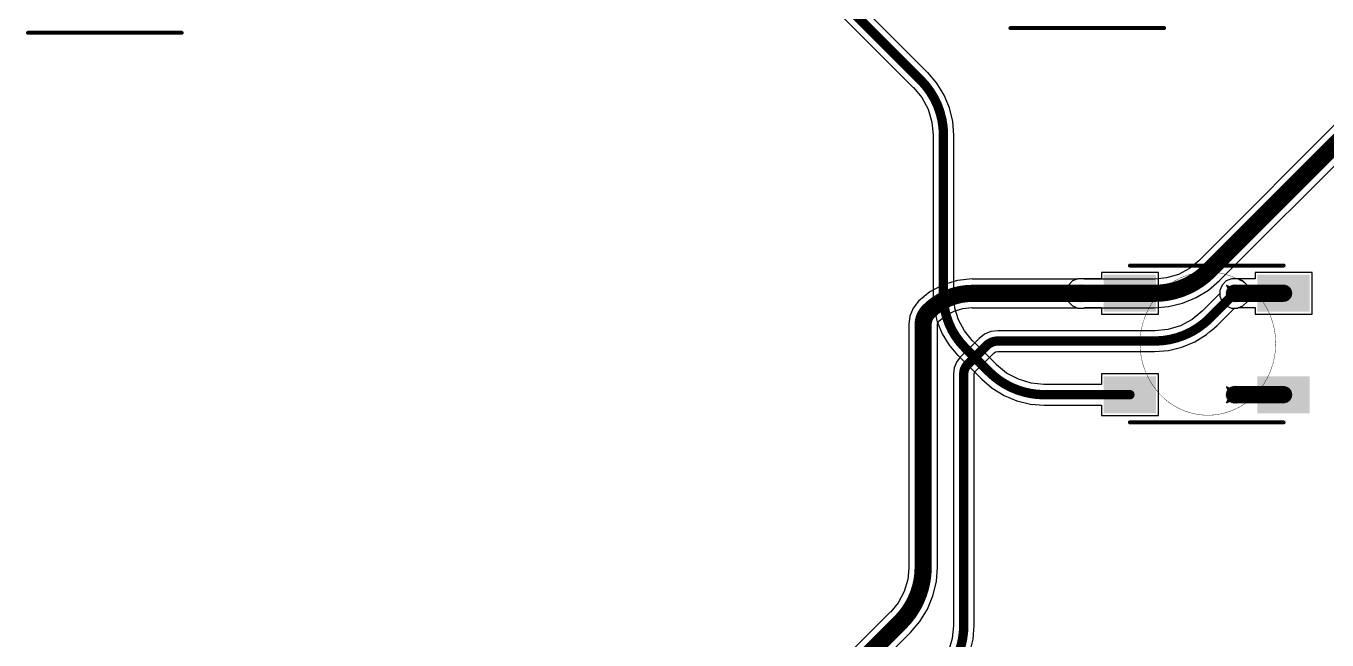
# Model space of a CAD drawing. Header units: inches. Extents: x -11 to 1110, y -7 to 455.
# Drawn here: x 305.34 to 347.65, y 284.23 to 304.2 of the extents above; entities that cross this region are included whole.
import ezdxf

# ---------------------------------------------------------------- set-up
doc = ezdxf.new("R2010")
doc.units = ezdxf.units.IN
for name, color, linetype in [('Bottom Layer', 5, 'Continuous'), ('Drill Drawing', 1, 'Continuous'), ('Mechanical 7', 56, 'Continuous'), ('Top Layer', 1, 'Continuous'), ('Top Overlay', 2, 'Continuous'), ('Top Paste', 8, 'Continuous'), ('Top Solder', 216, 'Continuous'), ('Via Holes', 16, 'Continuous')]:
    doc.layers.add(name, color=color, linetype=linetype)

msp = doc.modelspace()

# ---------------------------------------------------------------- hatches: boundary and pattern name
at = {"layer": 'Bottom Layer'}
h = msp.add_hatch(color=5, dxfattribs=at)
edge = h.paths.add_edge_path()
edge.add_arc((339.64556912, 295.5058098), 0.2999994, 0, 360)
h = msp.add_hatch(color=5, dxfattribs=at)
edge = h.paths.add_edge_path()
edge.add_arc((344.64556928, 295.5058098), 0.2999994, 0, 360)
h = msp.add_hatch(color=5, dxfattribs=at)
edge = h.paths.add_edge_path()
edge.add_arc((344.64556928, 292.20580878), 0.2999994, 0, 360)
at = {"layer": 'Top Layer'}
h = msp.add_hatch(color=1, dxfattribs=at)
edge = h.paths.add_edge_path()
edge.add_arc((339.64556912, 295.5058098), 0.2999994, 0, 360)
for points in [[(340.49119989, 296.0091997), (341.9911994299999, 296.0091997), (341.9911994299999, 295.0092017), (340.49119989, 295.0092017)], [(346.99119959, 295.0092017), (345.49120005, 295.0092017), (345.49120005, 296.0091997), (346.99119959, 296.0091997)], [(340.49119989, 292.70919868), (341.9911994299999, 292.70919868), (341.9911994299999, 291.70920068), (340.49119989, 291.70920068)], [(345.49120005, 292.70919868), (346.99119959, 292.70919868), (346.99119959, 291.70920068), (345.49120005, 291.70920068)]]:
    msp.add_hatch(color=1, dxfattribs=at).paths.add_polyline_path(points)
h = msp.add_hatch(color=1, dxfattribs=at)
edge = h.paths.add_edge_path()
edge.add_arc((344.64556928, 295.5058098), 0.2999994, 0, 360)
h = msp.add_hatch(color=1, dxfattribs=at)
edge = h.paths.add_edge_path()
edge.add_arc((344.64556928, 292.20580878), 0.2999994, 0, 360)
at = {"layer": 'Top Paste'}
for points in [[(340.49119989, 296.0091997), (341.9911994299999, 296.0091997), (341.9911994299999, 295.0092017), (340.49119989, 295.0092017)], [(346.99119959, 295.0092017), (345.49120005, 295.0092017), (345.49120005, 296.0091997), (346.99119959, 296.0091997)], [(340.49119989, 292.70919868), (341.9911994299999, 292.70919868), (341.9911994299999, 291.70920068), (340.49119989, 291.70920068)], [(345.49120005, 292.70919868), (346.99119959, 292.70919868), (346.99119959, 291.70920068), (345.49120005, 291.70920068)]]:
    msp.add_hatch(color=8, dxfattribs=at).paths.add_polyline_path(points)
at = {"layer": 'Top Solder'}
for points in [[(340.3895998899999, 296.1107997), (342.09279943, 296.1107997), (342.09279943, 294.9076017), (340.3895998899999, 294.9076017)], [(347.09279959, 294.9076017), (345.38960005, 294.9076017), (345.38960005, 296.1107997), (347.09279959, 296.1107997)], [(340.3895998899999, 292.81079868), (342.09279943, 292.81079868), (342.09279943, 291.60760068), (340.3895998899999, 291.60760068)], [(345.38960005, 292.81079868), (347.09279959, 292.81079868), (347.09279959, 291.60760068), (345.38960005, 291.60760068)]]:
    msp.add_hatch(color=216, dxfattribs=at).paths.add_polyline_path(points)
at = {"layer": 'Via Holes'}
h = msp.add_hatch(color=7, dxfattribs=at)
edge = h.paths.add_edge_path()
edge.add_arc((339.64556912, 295.5058098), 0.1499997, 0, 360)
h = msp.add_hatch(color=7, dxfattribs=at)
edge = h.paths.add_edge_path()
edge.add_arc((344.64556928, 295.5058098), 0.1499997, 0, 360)
h = msp.add_hatch(color=7, dxfattribs=at)
edge = h.paths.add_edge_path()
edge.add_arc((344.64556928, 292.20580878), 0.1499997, 0, 360)

# ---------------------------------------------------------------- linework, layer by layer
at = {"layer": 'Bottom Layer'}
for p, q in [((348.36770052, 301.45274482), (343.49433714, 296.5793789)), ((344.1535789, 295.92013714), (349.02694736, 300.79350306)), ((343.18355544, 296.31625776), (342.82393208, 296.1240331)), ((343.4823966, 296.5615099999999), (343.18355544, 296.31625776)), ((343.49433714, 296.5793789), (343.4823966, 296.5615099999999)), ((335.16581938, 295.78679984), (334.73857614, 295.55843352)), ((335.62940494, 295.92742694), (335.16581938, 295.78679984)), ((336.11151726, 295.9749097), (335.62940494, 295.92742694)), ((336.11151726, 295.9719658399999), (336.11151726, 295.9749097)), ((339.52241976, 295.9719658399999), (336.11151726, 295.9719658399999)), ((339.55052994, 295.9836092), (339.52241976, 295.9719658399999)), ((339.7406083, 295.9836092), (339.55052994, 295.9836092)), ((339.76871848, 295.9719658399999), (339.7406083, 295.9836092)), ((342.02790624, 295.9719658399999), (339.76871848, 295.9719658399999)), ((342.04899332, 295.9677723), (342.02790624, 295.9719658399999)), ((342.43371696, 296.00566402), (342.04899332, 295.9677723)), ((342.82393208, 296.1240331), (342.43371696, 296.00566402)), ((343.79506298, 295.61352612), (344.15379988, 295.91991616)), ((344.15379988, 295.91991616), (344.1535789, 295.92013714)), ((344.2405103999999, 295.77646204), (344.16776988, 295.60084898)), ((344.37491704, 295.91086868), (344.2405103999999, 295.77646204)), ((344.5505301, 295.9836092), (344.37491704, 295.91086868)), ((344.74060846, 295.9836092), (344.5505301, 295.9836092)), ((344.91622152, 295.91086868), (344.74060846, 295.9836092)), ((345.05062816, 295.77646204), (344.91622152, 295.91086868)), ((345.12336868, 295.60084898), (345.05062816, 295.77646204)), ((334.73857614, 295.55843352), (334.36409632, 295.25110368)), ((342.95695696, 295.18648862), (343.39281334, 295.36702674)), ((343.39281334, 295.36702674), (343.79506298, 295.61352612)), ((344.16776988, 295.5041334), (343.5998461999999, 294.93620972)), ((344.16776988, 295.60084898), (344.16776988, 295.5041334)), ((345.05062816, 295.2351575599999), (345.12336868, 295.41077062)), ((345.12336868, 295.41077062), (345.12336868, 295.60084898)), ((334.19543016, 295.0268674), (334.0881939, 294.7679778999999)), ((334.3660191, 295.2491809), (334.19543016, 295.0268674)), ((334.36409632, 295.25110368), (334.3660191, 295.2491809)), ((335.25613924, 294.78384782), (335.52232108, 294.92612592)), ((335.52232108, 294.92612592), (335.81114702, 295.01374068)), ((335.81114702, 295.01374068), (336.0991754, 295.0421074)), ((336.0991754, 295.0421074), (336.11151726, 295.03965376)), ((336.11151726, 295.03965376), (339.52241976, 295.03965376)), ((339.52241976, 295.03965376), (339.55052994, 295.0280104)), ((339.55052994, 295.0280104), (339.7406083, 295.0280104)), ((339.7406083, 295.0280104), (339.76871848, 295.03965376)), ((339.76871848, 295.03965376), (342.02790624, 295.03965376)), ((342.02790624, 295.03934134), (342.49822026, 295.07635676)), ((342.02790624, 295.03965376), (342.02790624, 295.03934134)), ((342.49822026, 295.07635676), (342.95695696, 295.18648862)), ((343.5998461999999, 294.93620972), (343.59146674, 294.9236672)), ((344.07597428, 294.4600918), (344.64389288, 295.0280104)), ((344.64389288, 295.0280104), (344.74060846, 295.0280104)), ((344.74060846, 295.0280104), (344.91622152, 295.10075092)), ((344.91622152, 295.10075092), (345.05062816, 295.2351575599999)), ((334.0881939, 294.7679778999999), (334.0516179, 294.4901527)), ((334.98170494, 294.50247678), (335.0149764, 294.5827992)), ((335.0149764, 294.5827992), (335.02542088, 294.58977912)), ((335.02542088, 294.58977912), (335.03240588, 294.60023376)), ((335.03240588, 294.60023376), (335.25613924, 294.78384782)), ((343.26840414, 294.65853946), (342.88671834, 294.45452412)), ((343.59146674, 294.9236672), (343.26840414, 294.65853946)), ((334.0516179, 294.4901527), (334.05184396, 294.4901527)), ((334.05184396, 294.4901527), (334.05184396, 286.59890356)), ((334.98415604, 294.4901527), (334.98170494, 294.50247678)), ((334.98415604, 286.59890356), (334.98415604, 294.4901527)), ((336.51439428, 294.1768056), (336.33672382, 294.04047618)), ((336.72129506, 294.26250774), (336.51439428, 294.1768056)), ((336.94332662, 294.29173806), (336.72129506, 294.26250774)), ((336.94332662, 294.2908693799999), (336.94332662, 294.29173806)), ((342.04185592, 294.2908693799999), (336.94332662, 294.2908693799999)), ((342.05664888, 294.28792806), (342.04185592, 294.2908693799999)), ((342.47256372, 294.32889064), (342.05664888, 294.28792806)), ((342.88671834, 294.45452412), (342.47256372, 294.32889064)), ((343.34892976, 293.92892446), (343.73413346, 294.16497936)), ((343.73413346, 294.16497936), (343.84550992, 294.2601049)), ((343.84550992, 294.2601049), (343.87758758, 294.2815374199999)), ((343.87758758, 294.2815374199999), (343.88687128, 294.29543122)), ((343.88687128, 294.29543122), (343.96889042, 294.3654818799999)), ((343.96889042, 294.3654818799999), (343.98396278, 294.37555298)), ((343.98396278, 294.37555298), (343.99626908, 294.38376734)), ((343.99626908, 294.38376734), (344.07767608, 294.45838746)), ((344.07767608, 294.45838746), (344.07597428, 294.4600918)), ((336.3373385, 294.0398615), (335.72646596, 293.42898896)), ((336.33672382, 294.04047618), (336.3373385, 294.0398615)), ((342.49224364, 293.65057094), (342.93153918, 293.75603682)), ((342.93153918, 293.75603682), (343.34892976, 293.92892446)), ((335.60467042, 293.27040152), (335.52814784, 293.08565462)), ((335.72640246, 293.42905246), (335.60467042, 293.27040152)), ((335.72646596, 293.42898896), (335.72640246, 293.42905246)), ((336.20245688, 292.95273388), (336.8134615, 293.5637385)), ((336.8134615, 293.5637385), (336.81540714, 293.56179286)), ((336.81540714, 293.56179286), (336.87409892, 293.60100792)), ((336.87409892, 293.60100792), (336.94332662, 293.61477726)), ((336.94332662, 293.61477726), (336.94332662, 293.61753062)), ((336.94332662, 293.61753062), (342.04185592, 293.61753062)), ((342.04185592, 293.61512524), (342.49224364, 293.65057094)), ((342.04185592, 293.61753062), (342.04185592, 293.61512524)), ((335.52814784, 293.08565462), (335.5020468, 292.8874)), ((335.5020468, 292.8874), (335.50213062, 292.8874)), ((335.50213062, 292.8874), (335.50213062, 284.71048214)), ((336.17518236, 292.88884272), (336.20133674, 292.95198458)), ((336.17546938, 292.8874), (336.17518236, 292.88884272)), ((336.17546938, 284.71048214), (336.17546938, 292.8874)), ((336.20133674, 292.95198458), (336.20245688, 292.95273388)), ((334.0560375, 286.57781648), (334.01814578, 286.19309284)), ((334.05184396, 286.59890356), (334.0560375, 286.57781648)), ((334.94745304, 286.12858954), (334.98446846, 286.59890356)), ((334.98446846, 286.59890356), (334.98415604, 286.59890356)), ((334.01814578, 286.19309284), (333.8997767, 285.80287772)), ((334.83732118, 285.66985284), (334.94745304, 286.12858954)), ((333.8997767, 285.80287772), (333.70755204, 285.44325436)), ((334.65678306, 285.23399646), (334.83732118, 285.66985284)), ((333.70755204, 285.44325436), (333.46230234, 285.1444157399999)), ((334.41028368, 284.83174682), (334.65678306, 285.23399646)), ((333.44442836, 285.13247266), (332.29293714, 283.9809789)), ((333.46230234, 285.1444157399999), (333.44442836, 285.13247266)), ((334.10389364, 284.47300992), (334.41028368, 284.83174682)), ((332.9521789, 283.32173714), (334.10367012, 284.47322582)), ((334.10367012, 284.47322582), (334.1036752, 284.47322836)), ((334.1036752, 284.47322836), (334.10389364, 284.47300992)), ((335.50507194, 284.69568918), (335.46410936, 284.27977434)), ((335.50213062, 284.71048214), (335.50507194, 284.69568918)), ((336.14242906, 284.26009442), (336.17787476, 284.71048214)), ((336.17787476, 284.71048214), (336.17546938, 284.71048214)), ((335.46410936, 284.27977434), (335.33847588, 283.86561972)), ((336.03696318, 283.82079888), (336.14242906, 284.26009442))]:
    msp.add_line(p, q, dxfattribs=at)
for points in [[(343.82395802, 296.2497580199999, 0.5588, 0.5588, 0), (348.69732648, 301.12312648, 0.5588, 0.5588, 0)], [(343.82395802, 296.2497580199999, 0.5588, 0.5588, -0.198912367379658), (342.02790624, 295.5058098, 0.5588, 0.5588, 0)], [(334.6958, 294.9194, 0.5588, 0.5588, -0.198912367379658), (336.11151726, 295.5058098, 0.5588, 0.5588, 0)], [(336.11151726, 295.5058098, 0.5588, 0.5588, 0), (339.64556912, 295.5058098, 0.5588, 0.5588, 0)], [(339.64556912, 295.5058098, 0.5588, 0.5588, 0), (342.02790624, 295.5058098, 0.5588, 0.5588, 0)], [(344.64387256, 295.50750398, 0.5588, 0.5588, 0), (344.64556928, 295.5092007, 0.5588, 0.5588, 0)], [(343.8379077, 294.69814822, 0.3048, 0.3048, 0), (344.64556928, 295.5058098, 0.3048, 0.3048, 0)], [(334.518, 294.4901527, 0.5588, 0.5588, -0.198912367379658), (334.6958, 294.9194, 0.5588, 0.5588, 0)], [(334.518, 286.59890356, 0.5588, 0.5588, 0), (334.518, 294.4901527, 0.5588, 0.5588, 0)], [(343.63952608, 294.51959892, 0.3048, 0.3048, -0.1717266868593431), (342.04185592, 293.9542, 0.3048, 0.3048, 0)], [(343.7582025, 294.62183392, 0.3048, 0.3048, -0.01542111636843188), (343.63952608, 294.51959892, 0.3048, 0.3048, 0)], [(343.8379077, 294.69814822, 0.3048, 0.3048, -0.01086220972971262), (343.7582025, 294.62183392, 0.3048, 0.3048, 0)], [(336.5753999999999, 293.8018, 0.3048, 0.3048, -0.198912367379658), (336.94332662, 293.9542, 0.3048, 0.3048, 0)], [(336.94332662, 293.9542, 0.3048, 0.3048, 0), (342.04185592, 293.9542, 0.3048, 0.3048, 0)], [(335.96452238, 293.19092238, 0.3048, 0.3048, 0), (336.5753999999999, 293.8018, 0.3048, 0.3048, 0)], [(335.8388, 292.8874, 0.3048, 0.3048, -0.1988034903074048), (335.96439538, 293.19079538, 0.3048, 0.3048, 0)], [(335.96439538, 293.19079538, 0.3048, 0.3048, -0.0001047353673570495), (335.96452238, 293.19092492, 0.3048, 0.3048, 0)], [(335.96439538, 293.19079538, 0.3048, 0.3048, 0), (335.96452238, 293.19092238, 0.3048, 0.3048, 0)], [(335.8388, 284.71048214, 0.3048, 0.3048, 0), (335.8388, 292.8874, 0.3048, 0.3048, 0)], [(334.518, 286.59890356, 0.5588, 0.5588, -0.198912367379658), (333.77405178, 284.80285178, 0.5588, 0.5588, 0)], [(332.62255802, 283.65135802, 0.5588, 0.5588, 0), (333.77405178, 284.80285178, 0.5588, 0.5588, 0)], [(335.8388, 284.71048214, 0.3048, 0.3048, -0.1340971605113977), (335.48619974, 283.41940522, 0.3048, 0.3048, 0)]]:
    msp.add_lwpolyline(points, format="xyseb", dxfattribs=at)
for points in [[(343.68425802, 296.2497580199999, 0.2794, 0.2794, 1), (343.96365802, 296.2497580199999, 0.2794, 0.2794, 1)], [(343.68425802, 296.2497580199999, 0.2794, 0.2794, 1), (343.96365802, 296.2497580199999, 0.2794, 0.2794, 1)], [(335.97181726, 295.5058098, 0.2794, 0.2794, 1), (336.25121726, 295.5058098, 0.2794, 0.2794, 1)], [(335.97181726, 295.5058098, 0.2794, 0.2794, 1), (336.25121726, 295.5058098, 0.2794, 0.2794, 1)], [(339.50586912, 295.5058098, 0.2794, 0.2794, 1), (339.78526912, 295.5058098, 0.2794, 0.2794, 1)], [(339.50586912, 295.5058098, 0.2794, 0.2794, 1), (339.78526912, 295.5058098, 0.2794, 0.2794, 1)], [(341.88820624, 295.5058098, 0.2794, 0.2794, 1), (342.16760624, 295.5058098, 0.2794, 0.2794, 1)], [(341.88820624, 295.5058098, 0.2794, 0.2794, 1), (342.16760624, 295.5058098, 0.2794, 0.2794, 1)], [(344.50417256, 295.50750398, 0.2794, 0.2794, 1), (344.78357256, 295.50750398, 0.2794, 0.2794, 1)], [(344.50586928, 295.5092007, 0.2794, 0.2794, 1), (344.78526928, 295.5092007, 0.2794, 0.2794, 1)], [(344.56936928, 295.5058098, 0.1524, 0.1524, 1), (344.7217692799999, 295.5058098, 0.1524, 0.1524, 1)], [(334.5561, 294.9194, 0.2794, 0.2794, 1), (334.8355, 294.9194, 0.2794, 0.2794, 1)], [(334.5561, 294.9194, 0.2794, 0.2794, 1), (334.8355, 294.9194, 0.2794, 0.2794, 1)], [(334.3783, 294.4901527, 0.2794, 0.2794, 1), (334.6577, 294.4901527, 0.2794, 0.2794, 1)], [(334.3783, 294.4901527, 0.2794, 0.2794, 1), (334.6577, 294.4901527, 0.2794, 0.2794, 1)], [(343.56332608, 294.51959892, 0.1524, 0.1524, 1), (343.71572608, 294.51959892, 0.1524, 0.1524, 1)], [(343.56332608, 294.51959892, 0.1524, 0.1524, 1), (343.71572608, 294.51959892, 0.1524, 0.1524, 1)], [(343.6820025, 294.62183392, 0.1524, 0.1524, 1), (343.8344025, 294.62183392, 0.1524, 0.1524, 1)], [(343.6820025, 294.62183392, 0.1524, 0.1524, 1), (343.8344025, 294.62183392, 0.1524, 0.1524, 1)], [(343.7617077, 294.69814822, 0.1524, 0.1524, 1), (343.9141077, 294.69814822, 0.1524, 0.1524, 1)], [(343.7617077, 294.69814822, 0.1524, 0.1524, 1), (343.9141077, 294.69814822, 0.1524, 0.1524, 1)], [(336.86712662, 293.9542, 0.1524, 0.1524, 1), (337.01952662, 293.9542, 0.1524, 0.1524, 1)], [(336.86712662, 293.9542, 0.1524, 0.1524, 1), (337.01952662, 293.9542, 0.1524, 0.1524, 1)], [(341.96565592, 293.9542, 0.1524, 0.1524, 1), (342.11805592, 293.9542, 0.1524, 0.1524, 1)], [(341.96565592, 293.9542, 0.1524, 0.1524, 1), (342.11805592, 293.9542, 0.1524, 0.1524, 1)], [(336.4992, 293.8018, 0.1524, 0.1524, 1), (336.6516, 293.8018, 0.1524, 0.1524, 1)], [(336.4992, 293.8018, 0.1524, 0.1524, 1), (336.6516, 293.8018, 0.1524, 0.1524, 1)], [(335.88819538, 293.19079538, 0.1524, 0.1524, 1), (336.04059538, 293.19079538, 0.1524, 0.1524, 1)], [(335.88819538, 293.19079538, 0.1524, 0.1524, 1), (336.04059538, 293.19079538, 0.1524, 0.1524, 1)], [(335.88819538, 293.19079538, 0.1524, 0.1524, 1), (336.04059538, 293.19079538, 0.1524, 0.1524, 1)], [(335.88832238, 293.19092492, 0.1524, 0.1524, 1), (336.04072238, 293.19092492, 0.1524, 0.1524, 1)], [(335.88832238, 293.19092238, 0.1524, 0.1524, 1), (336.04072238, 293.19092238, 0.1524, 0.1524, 1)], [(335.88832238, 293.19092238, 0.1524, 0.1524, 1), (336.04072238, 293.19092238, 0.1524, 0.1524, 1)], [(335.7626, 292.8874, 0.1524, 0.1524, 1), (335.915, 292.8874, 0.1524, 0.1524, 1)], [(335.7626, 292.8874, 0.1524, 0.1524, 1), (335.915, 292.8874, 0.1524, 0.1524, 1)], [(334.3783, 286.59890356, 0.2794, 0.2794, 1), (334.6577, 286.59890356, 0.2794, 0.2794, 1)], [(334.3783, 286.59890356, 0.2794, 0.2794, 1), (334.6577, 286.59890356, 0.2794, 0.2794, 1)], [(333.63435178, 284.80285178, 0.2794, 0.2794, 1), (333.91375178, 284.80285178, 0.2794, 0.2794, 1)], [(333.63435178, 284.80285178, 0.2794, 0.2794, 1), (333.91375178, 284.80285178, 0.2794, 0.2794, 1)], [(335.7626, 284.71048214, 0.1524, 0.1524, 1), (335.915, 284.71048214, 0.1524, 0.1524, 1)], [(335.7626, 284.71048214, 0.1524, 0.1524, 1), (335.915, 284.71048214, 0.1524, 0.1524, 1)]]:
    msp.add_lwpolyline(points, format="xyseb", close=True, dxfattribs=at)
at = {"layer": 'Drill Drawing'}
for points in [[(339.39156912, 295.7598098, 0.0508, 0.0508, 0), (339.64556912, 295.6328098, 0.0508, 0.0508, 0)], [(339.39156912, 295.7598098, 0.0508, 0.0508, 0), (339.51856912, 295.5058098, 0.0508, 0.0508, 0)], [(339.64556912, 295.6328098, 0.0508, 0.0508, 0), (339.89956912, 295.7598098, 0.0508, 0.0508, 0)], [(339.77256912, 295.5058098, 0.0508, 0.0508, 0), (339.89956912, 295.7598098, 0.0508, 0.0508, 0)], [(344.3915692799999, 295.7598098, 0.0508, 0.0508, 0), (344.64556928, 295.6328098, 0.0508, 0.0508, 0)], [(344.3915692799999, 295.7598098, 0.0508, 0.0508, 0), (344.51856928, 295.5058098, 0.0508, 0.0508, 0)], [(344.64556928, 295.6328098, 0.0508, 0.0508, 0), (344.89956928, 295.7598098, 0.0508, 0.0508, 0)], [(344.77256928, 295.5058098, 0.0508, 0.0508, 0), (344.89956928, 295.7598098, 0.0508, 0.0508, 0)], [(339.39156912, 295.2518098, 0.0508, 0.0508, 0), (339.51856912, 295.5058098, 0.0508, 0.0508, 0)], [(339.39156912, 295.2518098, 0.0508, 0.0508, 0), (339.64556912, 295.3788098, 0.0508, 0.0508, 0)], [(339.64556912, 295.3788098, 0.0508, 0.0508, 0), (339.89956912, 295.2518098, 0.0508, 0.0508, 0)], [(339.77256912, 295.5058098, 0.0508, 0.0508, 0), (339.89956912, 295.2518098, 0.0508, 0.0508, 0)], [(344.3915692799999, 295.2518098, 0.0508, 0.0508, 0), (344.51856928, 295.5058098, 0.0508, 0.0508, 0)], [(344.3915692799999, 295.2518098, 0.0508, 0.0508, 0), (344.64556928, 295.3788098, 0.0508, 0.0508, 0)], [(344.64556928, 295.3788098, 0.0508, 0.0508, 0), (344.89956928, 295.2518098, 0.0508, 0.0508, 0)], [(344.77256928, 295.5058098, 0.0508, 0.0508, 0), (344.89956928, 295.2518098, 0.0508, 0.0508, 0)], [(344.3915692799999, 292.4598087799999, 0.0508, 0.0508, 0), (344.64556928, 292.33280878, 0.0508, 0.0508, 0)], [(344.3915692799999, 292.4598087799999, 0.0508, 0.0508, 0), (344.51856928, 292.20580878, 0.0508, 0.0508, 0)], [(344.64556928, 292.33280878, 0.0508, 0.0508, 0), (344.89956928, 292.4598087799999, 0.0508, 0.0508, 0)], [(344.77256928, 292.20580878, 0.0508, 0.0508, 0), (344.89956928, 292.4598087799999, 0.0508, 0.0508, 0)], [(344.3915692799999, 291.95180878, 0.0508, 0.0508, 0), (344.51856928, 292.20580878, 0.0508, 0.0508, 0)], [(344.3915692799999, 291.95180878, 0.0508, 0.0508, 0), (344.64556928, 292.07880878, 0.0508, 0.0508, 0)], [(344.64556928, 292.07880878, 0.0508, 0.0508, 0), (344.89956928, 291.95180878, 0.0508, 0.0508, 0)], [(344.77256928, 292.20580878, 0.0508, 0.0508, 0), (344.89956928, 291.95180878, 0.0508, 0.0508, 0)]]:
    msp.add_lwpolyline(points, format="xyseb", dxfattribs=at)
for points in [[(339.37886912, 295.7598098, 0.0254, 0.0254, 1), (339.40426912, 295.7598098, 0.0254, 0.0254, 1)], [(339.37886912, 295.7598098, 0.0254, 0.0254, 1), (339.40426912, 295.7598098, 0.0254, 0.0254, 1)], [(339.88686912, 295.7598098, 0.0254, 0.0254, 1), (339.91226912, 295.7598098, 0.0254, 0.0254, 1)], [(339.88686912, 295.7598098, 0.0254, 0.0254, 1), (339.91226912, 295.7598098, 0.0254, 0.0254, 1)], [(344.37886928, 295.7598098, 0.0254, 0.0254, 1), (344.40426928, 295.7598098, 0.0254, 0.0254, 1)], [(344.37886928, 295.7598098, 0.0254, 0.0254, 1), (344.40426928, 295.7598098, 0.0254, 0.0254, 1)], [(344.88686928, 295.7598098, 0.0254, 0.0254, 1), (344.91226928, 295.7598098, 0.0254, 0.0254, 1)], [(344.88686928, 295.7598098, 0.0254, 0.0254, 1), (344.91226928, 295.7598098, 0.0254, 0.0254, 1)], [(339.50586912, 295.5058098, 0.0254, 0.0254, 1), (339.53126912, 295.5058098, 0.0254, 0.0254, 1)], [(339.50586912, 295.5058098, 0.0254, 0.0254, 1), (339.53126912, 295.5058098, 0.0254, 0.0254, 1)], [(339.63286912, 295.6328098, 0.0254, 0.0254, 1), (339.65826912, 295.6328098, 0.0254, 0.0254, 1)], [(339.63286912, 295.6328098, 0.0254, 0.0254, 1), (339.65826912, 295.6328098, 0.0254, 0.0254, 1)], [(339.63286912, 295.3788098, 0.0254, 0.0254, 1), (339.65826912, 295.3788098, 0.0254, 0.0254, 1)], [(339.63286912, 295.3788098, 0.0254, 0.0254, 1), (339.65826912, 295.3788098, 0.0254, 0.0254, 1)], [(339.75986912, 295.5058098, 0.0254, 0.0254, 1), (339.78526912, 295.5058098, 0.0254, 0.0254, 1)], [(339.75986912, 295.5058098, 0.0254, 0.0254, 1), (339.78526912, 295.5058098, 0.0254, 0.0254, 1)], [(344.50586928, 295.5058098, 0.0254, 0.0254, 1), (344.53126928, 295.5058098, 0.0254, 0.0254, 1)], [(344.50586928, 295.5058098, 0.0254, 0.0254, 1), (344.53126928, 295.5058098, 0.0254, 0.0254, 1)], [(344.63286928, 295.6328098, 0.0254, 0.0254, 1), (344.65826928, 295.6328098, 0.0254, 0.0254, 1)], [(344.63286928, 295.6328098, 0.0254, 0.0254, 1), (344.65826928, 295.6328098, 0.0254, 0.0254, 1)], [(344.63286928, 295.3788098, 0.0254, 0.0254, 1), (344.65826928, 295.3788098, 0.0254, 0.0254, 1)], [(344.63286928, 295.3788098, 0.0254, 0.0254, 1), (344.65826928, 295.3788098, 0.0254, 0.0254, 1)], [(344.75986928, 295.5058098, 0.0254, 0.0254, 1), (344.78526928, 295.5058098, 0.0254, 0.0254, 1)], [(344.75986928, 295.5058098, 0.0254, 0.0254, 1), (344.78526928, 295.5058098, 0.0254, 0.0254, 1)], [(339.37886912, 295.2518098, 0.0254, 0.0254, 1), (339.40426912, 295.2518098, 0.0254, 0.0254, 1)], [(339.37886912, 295.2518098, 0.0254, 0.0254, 1), (339.40426912, 295.2518098, 0.0254, 0.0254, 1)], [(339.88686912, 295.2518098, 0.0254, 0.0254, 1), (339.91226912, 295.2518098, 0.0254, 0.0254, 1)], [(339.88686912, 295.2518098, 0.0254, 0.0254, 1), (339.91226912, 295.2518098, 0.0254, 0.0254, 1)], [(344.37886928, 295.2518098, 0.0254, 0.0254, 1), (344.40426928, 295.2518098, 0.0254, 0.0254, 1)], [(344.37886928, 295.2518098, 0.0254, 0.0254, 1), (344.40426928, 295.2518098, 0.0254, 0.0254, 1)], [(344.88686928, 295.2518098, 0.0254, 0.0254, 1), (344.91226928, 295.2518098, 0.0254, 0.0254, 1)], [(344.88686928, 295.2518098, 0.0254, 0.0254, 1), (344.91226928, 295.2518098, 0.0254, 0.0254, 1)], [(344.37886928, 292.4598087799999, 0.0254, 0.0254, 1), (344.40426928, 292.4598087799999, 0.0254, 0.0254, 1)], [(344.37886928, 292.4598087799999, 0.0254, 0.0254, 1), (344.40426928, 292.4598087799999, 0.0254, 0.0254, 1)], [(344.88686928, 292.4598087799999, 0.0254, 0.0254, 1), (344.91226928, 292.4598087799999, 0.0254, 0.0254, 1)], [(344.88686928, 292.4598087799999, 0.0254, 0.0254, 1), (344.91226928, 292.4598087799999, 0.0254, 0.0254, 1)], [(344.37886928, 291.95180878, 0.0254, 0.0254, 1), (344.40426928, 291.95180878, 0.0254, 0.0254, 1)], [(344.37886928, 291.95180878, 0.0254, 0.0254, 1), (344.40426928, 291.95180878, 0.0254, 0.0254, 1)], [(344.50586928, 292.20580878, 0.0254, 0.0254, 1), (344.53126928, 292.20580878, 0.0254, 0.0254, 1)], [(344.50586928, 292.20580878, 0.0254, 0.0254, 1), (344.53126928, 292.20580878, 0.0254, 0.0254, 1)], [(344.63286928, 292.33280878, 0.0254, 0.0254, 1), (344.65826928, 292.33280878, 0.0254, 0.0254, 1)], [(344.63286928, 292.33280878, 0.0254, 0.0254, 1), (344.65826928, 292.33280878, 0.0254, 0.0254, 1)], [(344.63286928, 292.07880878, 0.0254, 0.0254, 1), (344.65826928, 292.07880878, 0.0254, 0.0254, 1)], [(344.63286928, 292.07880878, 0.0254, 0.0254, 1), (344.65826928, 292.07880878, 0.0254, 0.0254, 1)], [(344.75986928, 292.20580878, 0.0254, 0.0254, 1), (344.78526928, 292.20580878, 0.0254, 0.0254, 1)], [(344.75986928, 292.20580878, 0.0254, 0.0254, 1), (344.78526928, 292.20580878, 0.0254, 0.0254, 1)], [(344.88686928, 291.95180878, 0.0254, 0.0254, 1), (344.91226928, 291.95180878, 0.0254, 0.0254, 1)], [(344.88686928, 291.95180878, 0.0254, 0.0254, 1), (344.91226928, 291.95180878, 0.0254, 0.0254, 1)]]:
    msp.add_lwpolyline(points, format="xyseb", close=True, dxfattribs=at)
at = {"layer": 'Mechanical 7'}
for points in [[(342.21460386, 295.51951564, 0.0127, 0.0127, -0.4375933566485886), (345.3374094, 295.52270334, 0.0127, 0.0127, 0)], [(342.2202452, 292.21997944, 0.0127, 0.0127, -0.3922860558908516), (342.21460386, 295.51951818, 0.0127, 0.0127, 0)], [(345.3374094, 295.52270588, 0.0127, 0.0127, -0.3921203441653596), (345.34020848, 292.22596368, 0.0127, 0.0127, 0)], [(343.77738458, 291.54086218, 0.0127, 0.0127, -0.2067408566930699), (342.2202452, 292.2199769, 0.0127, 0.0127, 0)], [(345.34020848, 292.22596368, 0.0127, 0.0127, -0.208434676589092), (343.77738204, 291.54086218, 0.0127, 0.0127, 0)]]:
    msp.add_lwpolyline(points, format="xyseb", dxfattribs=at)
for points in [[(342.21142886, 295.51951818, 0.00635, 0.00635, 1), (342.21777886, 295.51951818, 0.00635, 0.00635, 1)], [(342.21142886, 295.51951564, 0.00635, 0.00635, 1), (342.21777886, 295.51951564, 0.00635, 0.00635, 1)], [(345.3342344, 295.52270588, 0.00635, 0.00635, 1), (345.3405844, 295.52270588, 0.00635, 0.00635, 1)], [(345.3342344, 295.52270334, 0.00635, 0.00635, 1), (345.3405844, 295.52270334, 0.00635, 0.00635, 1)], [(342.2170702, 292.21997944, 0.00635, 0.00635, 1), (342.2234202, 292.21997944, 0.00635, 0.00635, 1)], [(342.2170702, 292.2199769, 0.00635, 0.00635, 1), (342.2234202, 292.2199769, 0.00635, 0.00635, 1)], [(345.33703348, 292.22596368, 0.00635, 0.00635, 1), (345.3433834799999, 292.22596368, 0.00635, 0.00635, 1)], [(345.33703348, 292.22596368, 0.00635, 0.00635, 1), (345.3433834799999, 292.22596368, 0.00635, 0.00635, 1)], [(343.77420704, 291.54086218, 0.00635, 0.00635, 1), (343.78055704, 291.54086218, 0.00635, 0.00635, 1)], [(343.77420958, 291.54086218, 0.00635, 0.00635, 1), (343.78055958, 291.54086218, 0.00635, 0.00635, 1)]]:
    msp.add_lwpolyline(points, format="xyseb", close=True, dxfattribs=at)
at = {"layer": 'Top Layer'}
for p, q in [((334.67251328, 302.68320972), (329.1942108, 308.1615122)), ((328.7180878, 307.6853892), (334.19639028, 302.20708672)), ((334.67421254, 302.68490898), (334.67251328, 302.68320972)), ((334.96762064, 302.34137398), (334.67421254, 302.68490898)), ((334.19639028, 302.20708672), (334.2089328, 302.19870472)), ((334.2089328, 302.19870472), (334.47406054, 301.87564466)), ((335.20367554, 301.95617028), (334.96762064, 302.34137398)), ((334.47406054, 301.87564466), (334.67807588, 301.49395886)), ((335.3765631799999, 301.5387797), (335.20367554, 301.95617028)), ((334.67807588, 301.49395886), (334.80370936, 301.07980424)), ((335.4820290599999, 301.09948416), (335.3765631799999, 301.5387797)), ((334.80370936, 301.07980424), (334.84467194, 300.6638894)), ((335.51747476, 300.6490964399999), (335.4820290599999, 301.09948416)), ((334.84467194, 300.6638894), (334.84173062, 300.6490964399999)), ((334.84173062, 300.6490964399999), (334.84173062, 295.4274)), ((335.51506938, 295.4274), (335.51506938, 300.6490964399999)), ((335.51506938, 300.6490964399999), (335.51747476, 300.6490964399999)), ((339.24051024, 295.77646204), (339.16776972, 295.60084898)), ((339.37491688, 295.91086868), (339.24051024, 295.77646204)), ((339.55052994, 295.9836092), (339.37491688, 295.91086868)), ((339.7406083, 295.9836092), (339.55052994, 295.9836092)), ((339.76053206, 295.97535674), (339.7406083, 295.9836092)), ((340.31340116, 295.97535674), (339.76053206, 295.97535674)), ((342.16899816, 296.1869997), (340.31340116, 296.1869997)), ((340.31340116, 296.1869997), (340.31340116, 295.97535674)), ((342.16899816, 294.8314017), (342.16899816, 296.1869997)), ((344.2405103999999, 295.77646204), (344.16776988, 295.60084898)), ((344.37491704, 295.91086868), (344.2405103999999, 295.77646204)), ((344.5505301, 295.9836092), (344.37491704, 295.91086868)), ((344.74060846, 295.9836092), (344.5505301, 295.9836092)), ((344.76053222, 295.97535674), (344.74060846, 295.9836092)), ((345.31340132, 295.97535674), (344.76053222, 295.97535674)), ((347.16899832, 296.1869997), (345.31340132, 296.1869997)), ((345.31340132, 296.1869997), (345.31340132, 295.97535674)), ((347.16899832, 294.8314017), (347.16899832, 296.1869997)), ((334.84173062, 295.4274), (334.83978498, 295.4274)), ((334.83978498, 295.4274), (334.8733968, 295.0003117)), ((335.51260558, 295.4150175), (335.51506938, 295.4274)), ((335.55093926, 295.0258006), (335.51260558, 295.4150175)), ((339.16776972, 295.60084898), (339.16776972, 295.41077062)), ((339.16776972, 295.41077062), (339.24051024, 295.2351575599999)), ((344.16776988, 295.60084898), (344.16776988, 295.41077062)), ((344.16776988, 295.41077062), (344.2405103999999, 295.2351575599999)), ((334.8733968, 295.0003117), (334.97340676, 294.5837415399999)), ((335.66808406, 294.63963424), (335.55093926, 295.0258006)), ((339.24051024, 295.2351575599999), (339.37491688, 295.10075092)), ((339.37491688, 295.10075092), (339.55052994, 295.0280104)), ((339.55052994, 295.0280104), (339.7406083, 295.0280104)), ((339.7406083, 295.0280104), (339.7769049, 295.04304466)), ((339.7769049, 295.04304466), (340.31340116, 295.04304466)), ((340.31340116, 295.04304466), (340.31340116, 294.8314017)), ((344.2405103999999, 295.2351575599999), (344.37491704, 295.10075092)), ((344.37491704, 295.10075092), (344.5505301, 295.0280104)), ((344.5505301, 295.0280104), (344.74060846, 295.0280104)), ((344.74060846, 295.0280104), (344.77690506, 295.04304466)), ((344.77690506, 295.04304466), (345.31340132, 295.04304466)), ((345.31340132, 295.04304466), (345.31340132, 294.8314017)), ((334.97340676, 294.5837415399999), (335.13735106, 294.18794604)), ((335.85831228, 294.2837396), (335.66808406, 294.63963424)), ((340.31340116, 294.8314017), (342.16899816, 294.8314017)), ((345.31340132, 294.8314017), (347.16899832, 294.8314017)), ((335.13735106, 294.18794604), (335.36119364, 293.8226661)), ((336.03559666, 294.06771768), (335.85831228, 294.2837396)), ((335.36119364, 293.8226661), (335.6394227, 293.49690348)), ((336.11692492, 293.97440316), (336.03559666, 294.06771768)), ((336.20499942, 293.88632358), (336.11692492, 293.97440316)), ((336.9001135999999, 293.1912094), (336.20499942, 293.88632358)), ((335.6394227, 293.49690348), (335.64079684, 293.49827762)), ((335.64079684, 293.49827762), (335.6408019199999, 293.49827508)), ((335.6408019199999, 293.49827508), (336.4239906, 292.7150864)), ((336.9084956, 293.17866688), (336.9001135999999, 293.1912094)), ((337.23155566, 292.91353914), (336.9084956, 293.17866688)), ((337.61324146, 292.7095238), (337.23155566, 292.91353914)), ((342.16899816, 292.88699868), (340.31340116, 292.88699868)), ((340.31340116, 292.88699868), (340.31340116, 292.54586906)), ((342.16899816, 291.53140068), (342.16899816, 292.88699868)), ((336.4239906, 292.7150864), (336.42229134, 292.71338714)), ((336.42229134, 292.71338714), (336.76582634, 292.41997904)), ((336.76582634, 292.41997904), (337.15103004, 292.18392414)), ((338.02739608, 292.58389032), (337.61324146, 292.7095238)), ((338.44331092, 292.54292774), (338.02739608, 292.58389032)), ((338.45810388, 292.54586906), (338.44331092, 292.54292774)), ((340.31340116, 292.54586906), (338.45810388, 292.54586906)), ((337.15103004, 292.18392414), (337.56842062, 292.0110365)), ((337.56842062, 292.0110365), (338.00771616, 291.90557062)), ((338.00771616, 291.90557062), (338.45810388, 291.87012492)), ((338.45810388, 291.87012492), (338.45810388, 291.8725302999999)), ((338.45810388, 291.8725302999999), (340.31340116, 291.8725302999999)), ((340.31340116, 291.8725302999999), (340.31340116, 291.53140068)), ((340.31340116, 291.53140068), (342.16899816, 291.53140068))]:
    msp.add_line(p, q, dxfattribs=at)
for points in [[(328.9561493, 307.9234507, 0.3048, 0.3048, 0), (334.43445178, 302.44514822, 0.3048, 0.3048, 0)], [(334.43445178, 302.44514822, 0.3048, 0.3048, -0.198912367379658), (335.1784, 300.6490964399999, 0.3048, 0.3048, 0)], [(335.1784, 295.4274, 0.3048, 0.3048, 0), (335.1784, 300.6490964399999, 0.3048, 0.3048, 0)], [(339.64556912, 295.5092007, 0.5588, 0.5588, 0), (341.24119966, 295.5092007, 0.5588, 0.5588, 0)], [(344.64556928, 295.5092007, 0.5588, 0.5588, 0), (346.24119982, 295.5092007, 0.5588, 0.5588, 0)], [(335.87886088, 293.73634166, 0.3048, 0.3048, -0.198912367379658), (335.1784, 295.4274, 0.3048, 0.3048, 0)], [(335.87886088, 293.73633912, 0.3048, 0.3048, 0), (336.6620521, 292.9531479, 0.3048, 0.3048, 0)], [(338.45810388, 292.20919968, 0.3048, 0.3048, -0.198912367379658), (336.6620521, 292.9531479, 0.3048, 0.3048, 0)], [(344.64556928, 292.20919968, 0.5588, 0.5588, 0), (346.24119982, 292.20919968, 0.5588, 0.5588, 0)], [(338.45810388, 292.20919968, 0.3048, 0.3048, 0), (341.24119966, 292.20919968, 0.3048, 0.3048, 0)]]:
    msp.add_lwpolyline(points, format="xyseb", dxfattribs=at)
for points in [[(334.35825178, 302.44514822, 0.1524, 0.1524, 1), (334.51065178, 302.44514822, 0.1524, 0.1524, 1)], [(334.35825178, 302.44514822, 0.1524, 0.1524, 1), (334.51065178, 302.44514822, 0.1524, 0.1524, 1)], [(335.1022, 300.6490964399999, 0.1524, 0.1524, 1), (335.2546, 300.6490964399999, 0.1524, 0.1524, 1)], [(335.1022, 300.6490964399999, 0.1524, 0.1524, 1), (335.2546, 300.6490964399999, 0.1524, 0.1524, 1)], [(339.50586912, 295.5092007, 0.2794, 0.2794, 1), (339.78526912, 295.5092007, 0.2794, 0.2794, 1)], [(341.10149966, 295.5092007, 0.2794, 0.2794, 1), (341.38089966, 295.5092007, 0.2794, 0.2794, 1)], [(344.50586928, 295.5092007, 0.2794, 0.2794, 1), (344.78526928, 295.5092007, 0.2794, 0.2794, 1)], [(346.10149982, 295.5092007, 0.2794, 0.2794, 1), (346.38089982, 295.5092007, 0.2794, 0.2794, 1)], [(335.1022, 295.4274, 0.1524, 0.1524, 1), (335.2546, 295.4274, 0.1524, 0.1524, 1)], [(335.1022, 295.4274, 0.1524, 0.1524, 1), (335.2546, 295.4274, 0.1524, 0.1524, 1)], [(335.80266088, 293.73634166, 0.1524, 0.1524, 1), (335.95506088, 293.73634166, 0.1524, 0.1524, 1)], [(335.80266088, 293.73633912, 0.1524, 0.1524, 1), (335.95506088, 293.73633912, 0.1524, 0.1524, 1)], [(336.5858521, 292.9531479, 0.1524, 0.1524, 1), (336.7382521, 292.9531479, 0.1524, 0.1524, 1)], [(336.5858521, 292.9531479, 0.1524, 0.1524, 1), (336.7382521, 292.9531479, 0.1524, 0.1524, 1)], [(344.50586928, 292.20919968, 0.2794, 0.2794, 1), (344.78526928, 292.20919968, 0.2794, 0.2794, 1)], [(346.10149982, 292.20919968, 0.2794, 0.2794, 1), (346.38089982, 292.20919968, 0.2794, 0.2794, 1)], [(338.38190388, 292.20919968, 0.1524, 0.1524, 1), (338.53430388, 292.20919968, 0.1524, 0.1524, 1)], [(338.38190388, 292.20919968, 0.1524, 0.1524, 1), (338.53430388, 292.20919968, 0.1524, 0.1524, 1)], [(341.16499966, 292.20919968, 0.1524, 0.1524, 1), (341.31739966, 292.20919968, 0.1524, 0.1524, 1)]]:
    msp.add_lwpolyline(points, format="xyseb", close=True, dxfattribs=at)
at = {"layer": 'Top Overlay'}
for points in [[(305.40179966, 303.98300138, 0.127, 0.127, 0), (310.40179982, 303.98300138, 0.127, 0.127, 0)], [(337.35499966, 304.13540138, 0.127, 0.127, 0), (342.35499982, 304.13540138, 0.127, 0.127, 0)], [(341.24119966, 296.409999, 0.127, 0.127, 0), (346.24119982, 296.409999, 0.127, 0.127, 0)], [(340.18519974, 295.66259892, 0.254, 0.254, 0), (340.31219974, 295.53559892, 0.254, 0.254, 0)], [(340.18519974, 295.40859892, 0.254, 0.254, 0), (340.18519974, 295.66259892, 0.254, 0.254, 0)], [(340.18519974, 295.40859892, 0.254, 0.254, 0), (340.31219974, 295.53559892, 0.254, 0.254, 0)], [(341.24119966, 291.30840138, 0.127, 0.127, 0), (346.24119982, 291.30840138, 0.127, 0.127, 0)]]:
    msp.add_lwpolyline(points, format="xyseb", dxfattribs=at)
for points in [[(305.3700496599999, 303.98300138, 0.0635, 0.0635, 1), (305.43354966, 303.98300138, 0.0635, 0.0635, 1)], [(310.37004982, 303.98300138, 0.0635, 0.0635, 1), (310.43354982, 303.98300138, 0.0635, 0.0635, 1)], [(337.32324966, 304.13540138, 0.0635, 0.0635, 1), (337.38674966, 304.13540138, 0.0635, 0.0635, 1)], [(342.3232498199999, 304.13540138, 0.0635, 0.0635, 1), (342.38674982, 304.13540138, 0.0635, 0.0635, 1)], [(341.20944966, 296.409999, 0.0635, 0.0635, 1), (341.27294966, 296.409999, 0.0635, 0.0635, 1)], [(346.20944982, 296.409999, 0.0635, 0.0635, 1), (346.27294982, 296.409999, 0.0635, 0.0635, 1)], [(340.1216997399999, 295.66259892, 0.127, 0.127, 1), (340.24869974, 295.66259892, 0.127, 0.127, 1)], [(340.1216997399999, 295.66259892, 0.127, 0.127, 1), (340.24869974, 295.66259892, 0.127, 0.127, 1)], [(340.1216997399999, 295.40859892, 0.127, 0.127, 1), (340.24869974, 295.40859892, 0.127, 0.127, 1)], [(340.1216997399999, 295.40859892, 0.127, 0.127, 1), (340.24869974, 295.40859892, 0.127, 0.127, 1)], [(340.24869974, 295.53559892, 0.127, 0.127, 1), (340.37569974, 295.53559892, 0.127, 0.127, 1)], [(340.24869974, 295.53559892, 0.127, 0.127, 1), (340.37569974, 295.53559892, 0.127, 0.127, 1)], [(341.20944966, 291.30840138, 0.0635, 0.0635, 1), (341.27294966, 291.30840138, 0.0635, 0.0635, 1)], [(346.20944982, 291.30840138, 0.0635, 0.0635, 1), (346.27294982, 291.30840138, 0.0635, 0.0635, 1)]]:
    msp.add_lwpolyline(points, format="xyseb", close=True, dxfattribs=at)

doc.saveas('drawing.dxf')
